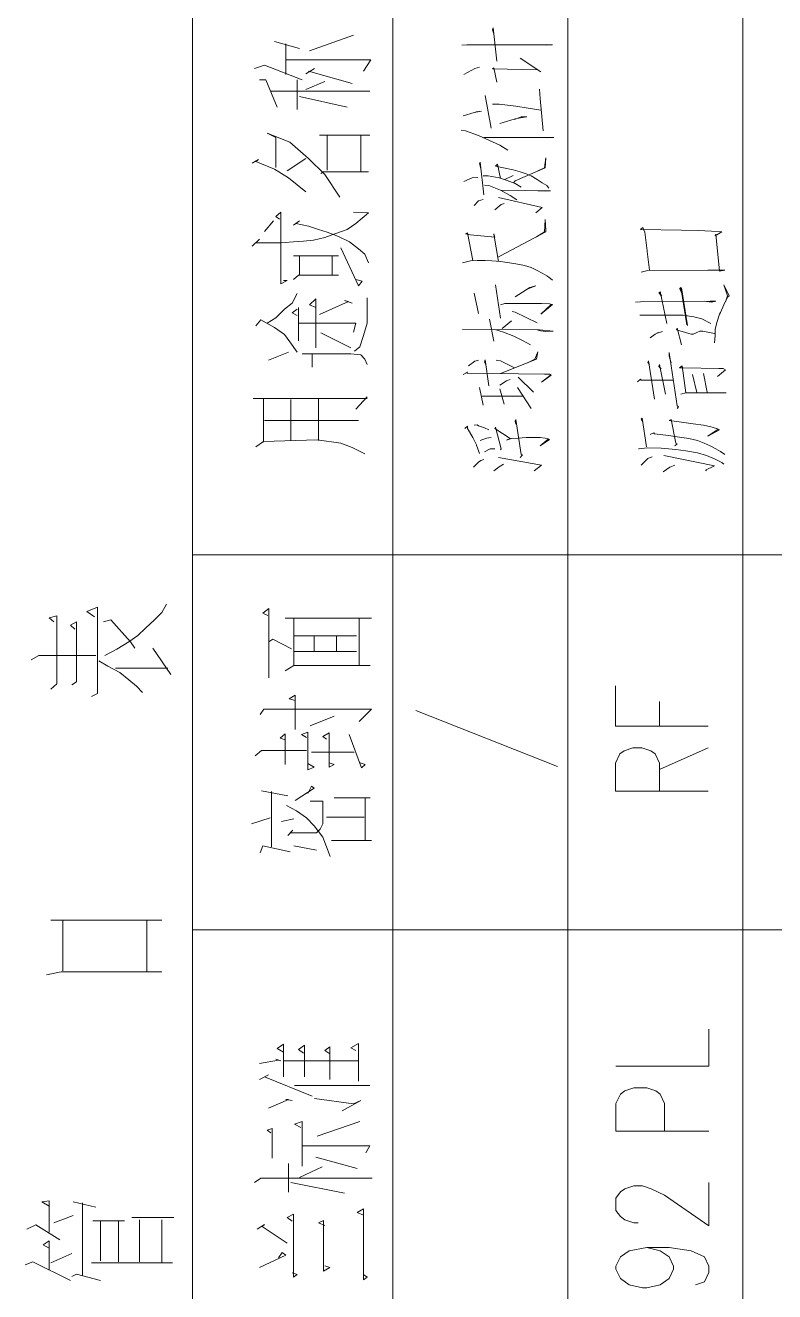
# Model space of a CAD drawing. Header units: millimetres. Extents: x 0 to 829, y 0 to 586.
# Drawn here: x 185.66 to 215.19, y 487.57 to 537.48 of the extents above; entities that cross this region are included whole.
import ezdxf

# ---------------------------------------------------------------- set-up
doc = ezdxf.new("R2010")
doc.units = ezdxf.units.MM

msp = doc.modelspace()

# ---------------------------------------------------------------- linework, layer by layer
at = {"color": 0, "lineweight": 0}
for points in [[(192.253306, 575.772139), (192.253306, 427.887694)], [(200.141417, 575.772139), (200.141417, 427.887694)], [(200.141417, 575.772139), (200.141417, 427.887694)], [(207.04175, 575.772139), (207.04175, 427.887694)], [(213.945611, 575.772139), (213.945611, 427.887694)], [(196.867639, 536.472694), (198.592722, 537.093583)], [(204.24775, 536.070528), (204.103111, 537.382861), (204.074889, 537.301722), (204.131333, 537.142972)], [(195.488278, 536.850167), (196.472528, 536.575)], [(195.932778, 535.541361), (195.932778, 536.747861)], [(202.864861, 536.698472), (203.065944, 536.716111), (206.4385, 536.716111), (206.209194, 536.698472), (205.919917, 536.716111)], [(195.932778, 536.126972), (199.284167, 536.126972), (198.987833, 535.678944)], [(204.24775, 535.245028), (204.131333, 535.809472), (204.074889, 535.770667), (205.863472, 535.728333), (205.976361, 535.647194), (205.1685, 536.194)], [(194.698056, 535.78125), (195.093167, 535.918833), (196.571306, 535.333222)], [(196.719472, 535.576639), (197.065194, 535.78125)], [(196.81825, 535.678944), (198.543333, 535.195639)], [(202.949528, 535.548417), (203.238806, 535.707167), (203.383444, 535.788306), (203.556306, 535.830639)], [(194.895611, 535.333222), (195.142556, 535.333222), (195.587056, 534.264306)], [(196.37375, 534.162), (196.37375, 535.333222)], [(196.719472, 534.95575), (197.460306, 535.266194)], [(195.340111, 534.885194), (199.234778, 534.885194)], [(196.472528, 534.677056), (198.345778, 534.264306)], [(204.014917, 533.428222), (203.785611, 534.719389)], [(206.064556, 533.325917), (205.948139, 534.599444), (205.919917, 534.962806)], [(202.921306, 533.911528), (203.351694, 534.052639), (203.640972, 534.094972), (203.411667, 534.073806)], [(204.074889, 534.377194), (204.332417, 534.377194), (204.995639, 534.296056), (205.486, 534.214917), (205.976361, 534.133778)], [(204.364167, 533.608139), (204.621694, 533.689278), (204.967417, 533.791583), (205.256694, 533.851556), (205.429556, 533.872722), (205.20025, 533.872722), (204.939194, 533.770417)], [(195.537667, 531.883056), (195.537667, 533.057806), (195.191944, 533.227139), (196.080944, 532.884944), (196.81825, 532.228778), (197.460306, 531.607889), (198.052972, 530.708306)], [(197.312139, 531.639639), (197.410917, 531.710194), (199.185389, 531.710194), (198.889056, 531.710194), (198.889056, 533.160111), (199.234778, 533.160111), (197.26275, 533.160111), (197.559083, 533.160111), (197.559083, 531.78075)], [(202.833111, 533.347083), (203.005972, 533.325917), (203.528083, 533.146), (203.813833, 533.004889), (204.364167, 532.761472), (204.678139, 532.560389)], [(203.729167, 533.064861), (206.494944, 533.064861), (206.237417, 533.043694), (206.004583, 533.064861)], [(194.599278, 532.055917), (194.846222, 532.1935), (194.747444, 532.122944), (195.488278, 531.8125), (196.031556, 531.470306), (196.719472, 530.916444)], [(195.982167, 531.745472), (196.719472, 532.228778)], [(203.729167, 530.803556), (203.584528, 532.094722), (203.556306, 532.03475), (203.61275, 531.833667)], [(204.910972, 531.286861), (204.967417, 531.350361), (206.149222, 531.872472), (206.177444, 532.257), (206.121, 531.872472), (205.863472, 531.752528)], [(203.700944, 531.551444), (203.902028, 531.551444), (204.332417, 531.470306), (204.649917, 531.368), (204.967417, 531.248056), (205.20025, 531.106944)], [(204.392389, 531.449139), (204.275972, 532.013583), (204.191306, 531.932444), (204.505278, 531.872472), (204.88275, 531.791333), (205.1685, 531.713722), (205.401333, 531.632583), (205.602417, 531.551444), (205.831722, 531.410333), (206.036333, 531.269222), (206.209194, 531.166917), (206.293861, 531.064611)], [(204.56525, 531.410333), (204.88275, 531.569083)], [(202.949528, 531.329194), (203.267028, 531.470306), (203.496333, 531.491472)], [(203.757389, 531.188083), (203.93025, 531.166917), (204.392389, 530.987), (204.766333, 530.782389), (205.027389, 530.602472)], [(203.351694, 530.380222), (203.528083, 530.560139), (203.700944, 530.623639)], [(205.775278, 530.098), (206.036333, 530.299083), (204.304194, 530.70125)], [(204.392389, 530.987), (206.353833, 530.965833), (206.177444, 530.944667), (205.863472, 530.965833)], [(194.599278, 528.778611), (194.895611, 529.053778), (194.747444, 528.916194), (195.735222, 528.916194), (196.229111, 528.951472), (196.620694, 528.983222), (197.015806, 529.0185), (197.460306, 529.120806), (197.855417, 529.261917), (198.345778, 529.43125), (198.6915, 529.674667), (199.185389, 530.087417), (198.592722, 530.122694)], [(195.834, 527.431), (195.982167, 527.431), (195.735222, 527.293417), (195.735222, 530.122694), (195.537667, 529.949833), (195.685833, 529.847528)], [(204.159556, 530.217944), (204.332417, 530.359056), (204.420611, 530.419028), (204.537028, 530.461361)], [(195.438889, 529.776972), (195.093167, 529.364222)], [(196.229111, 529.604111), (196.472528, 529.776972), (196.324361, 529.674667), (196.81825, 529.572361), (197.213361, 529.43125), (197.559083, 529.328944), (198.003583, 529.156083), (198.444556, 528.951472), (198.790278, 528.672778), (199.037222, 528.468167), (199.185389, 528.122444)], [(204.304194, 528.362333), (204.392389, 528.401139), (206.177444, 529.350111), (206.177444, 529.392444), (206.149222, 529.833417), (206.149222, 529.815778), (206.121, 529.350111), (205.8035, 529.149028)], [(203.29525, 528.221222), (203.094167, 529.311306), (203.005972, 529.268972), (203.210583, 529.230167), (204.159556, 529.127861), (204.131333, 529.268972), (204.131333, 529.251333), (204.304194, 528.178889)], [(209.938056, 527.755556), (210.195583, 527.815528), (212.562722, 527.836694), (212.647389, 527.836694), (213.225944, 527.836694), (213.021333, 527.797889), (212.880222, 529.251333), (212.848472, 529.187833), (213.109528, 529.350111), (212.707361, 529.371278), (212.18525, 529.392444), (211.522028, 529.410083), (209.909833, 529.43125), (209.9945, 529.512389), (210.082694, 529.328944), (210.167361, 528.602222), (210.167361, 528.563417), (210.255556, 527.836694)], [(198.6915, 527.466278), (198.938444, 527.395722), (198.790278, 527.222861), (198.098833, 528.708056)], [(196.229111, 527.466278), (196.423139, 527.639139), (198.003583, 527.639139), (197.756639, 527.639139), (197.756639, 528.397611), (198.003583, 528.397611), (196.229111, 528.397611), (196.472528, 528.397611), (196.472528, 527.639139)], [(202.893083, 528.118917), (203.210583, 528.200056), (203.468111, 528.221222), (203.785611, 528.221222), (204.046667, 528.200056), (204.392389, 528.178889), (204.649917, 528.140083), (204.910972, 528.09775), (205.140278, 528.058944), (205.341361, 528.020139), (205.602417, 527.939), (205.831722, 527.815528), (206.036333, 527.71675), (206.209194, 527.614444), (206.293861, 527.554472), (206.4385, 527.434528)], [(204.392389, 525.93875), (204.191306, 527.251083)], [(204.967417, 526.785417), (205.545972, 527.148778), (205.775278, 527.212278), (205.401333, 527.071167)], [(211.726639, 525.677694), (211.493806, 527.148778), (211.437361, 527.088806)], [(211.754861, 525.656528), (211.522028, 527.131139), (211.465583, 527.071167), (211.553778, 526.887722)], [(212.82025, 524.972139), (212.848472, 525.254361), (212.848472, 525.49425), (212.908444, 525.776472), (213.021333, 526.101028), (213.053083, 526.161), (213.194194, 526.464389), (213.338833, 526.767778), (213.398806, 526.82775), (213.194194, 527.251083), (213.338833, 526.82775), (213.254167, 526.584333)], [(195.191944, 525.741194), (195.537667, 525.949333), (195.883389, 526.291528), (196.179722, 526.534944), (196.37375, 526.912417)], [(197.114583, 524.774583), (197.114583, 526.707806), (196.867639, 526.464389), (197.114583, 526.362083)], [(197.26275, 526.086917), (198.395167, 526.601972), (198.247, 526.63725), (198.543333, 526.534944)], [(198.642111, 524.637), (198.839667, 524.809861), (198.987833, 525.257889), (199.136, 525.741194), (199.136, 526.743083)], [(203.528083, 526.122194), (203.351694, 526.930056)], [(209.705222, 526.566694), (209.909833, 526.584333), (212.647389, 526.6055), (212.880222, 526.6055), (212.707361, 526.566694), (212.418083, 526.6055)], [(210.947, 525.737667), (210.685944, 526.990028), (210.657722, 526.930056), (210.6295, 526.947694), (210.717694, 526.82775)], [(210.947, 525.737667), (210.685944, 526.990028), (210.657722, 526.930056), (210.745917, 526.806583)], [(196.37375, 526.291528), (196.179722, 526.153944), (196.37375, 526.051639)], [(196.423139, 525.04975), (196.423139, 526.362083), (196.423139, 525.741194), (198.6915, 525.741194), (198.592722, 525.395472)], [(204.392389, 526.464389), (204.56525, 526.524361), (206.004583, 526.524361), (206.322083, 526.503194), (206.4385, 526.485556), (205.976361, 526.101028), (206.382056, 526.485556)], [(204.854528, 526.203333), (204.967417, 526.182167), (205.831722, 525.758833)], [(209.881611, 526.062222), (210.947, 526.062222), (211.003444, 526.062222), (211.582, 526.062222), (212.012389, 525.998722), (212.329889, 525.917583), (212.675611, 525.737667)], [(194.747444, 525.638889), (194.945, 525.878778), (195.488278, 525.568333), (195.883389, 525.293167), (196.080944, 525.014472), (196.37375, 524.601722)], [(204.131333, 525.032111), (203.958472, 525.899944)], [(204.448833, 525.536583), (204.822778, 525.839972)], [(211.522028, 524.891), (211.349167, 525.554222), (211.320944, 525.476611), (211.811306, 525.3355), (211.8995, 525.314333), (211.984167, 525.314333), (212.128806, 525.374306), (212.245222, 525.434278), (212.358111, 525.434278), (212.82025, 525.3355)], [(197.312139, 525.360194), (198.493944, 524.774583)], [(202.893083, 525.49425), (205.919917, 525.476611), (206.466722, 525.434278), (206.177444, 525.413111), (205.863472, 525.455444)], [(204.159556, 525.49425), (204.505278, 525.395472), (204.910972, 525.233194), (205.284917, 525.04975), (205.574194, 524.891)], [(210.283778, 525.173222), (210.484861, 525.314333), (210.601278, 525.374306)], [(210.573056, 525.353139), (210.774139, 525.413111)], [(195.241333, 524.291278), (196.031556, 524.601722)], [(204.392389, 523.758583), (205.8035, 524.323028), (205.863472, 524.608778), (205.747056, 524.323028), (205.457778, 524.181917)], [(211.349167, 522.386278), (211.409139, 522.44625), (211.349167, 522.488583), (211.031667, 524.587611), (211.031667, 524.4465), (211.119861, 524.181917)], [(196.966417, 524.016111), (196.966417, 524.534694), (196.571306, 524.534694), (198.493944, 524.534694), (198.889056, 524.499417), (199.037222, 524.326556), (199.136, 524.118417)], [(203.122389, 524.061972), (203.383444, 524.245417), (203.528083, 524.284222)], [(203.93025, 523.275278), (203.785611, 524.305389), (203.757389, 524.203083), (203.813833, 524.121944)], [(204.219528, 524.284222), (204.392389, 524.263056), (204.939194, 523.980833)], [(210.456639, 522.749639), (210.227333, 524.263056), (210.195583, 524.203083), (210.255556, 524.104306)], [(210.890556, 522.950722), (210.657722, 524.121944), (210.6295, 524.040806), (210.717694, 523.942028)], [(211.694889, 522.993056), (211.553778, 524.061972), (211.437361, 523.980833), (211.582, 523.980833), (212.993111, 523.959667), (213.165972, 523.959667), (213.254167, 523.899694), (212.936667, 523.638639)], [(202.921306, 523.719778), (203.094167, 523.818556), (203.065944, 523.77975), (206.121, 523.740944), (206.322083, 523.740944), (206.382056, 523.698611), (206.004583, 523.416389), (206.353833, 523.698611)], [(205.690611, 523.031861), (205.083833, 523.617472)], [(211.955944, 523.719778), (212.128806, 523.014222)], [(212.530972, 523.031861), (212.389861, 523.758583)], [(203.556306, 523.215306), (203.700944, 522.50975)], [(204.364167, 523.296444), (204.621694, 523.476361), (204.766333, 523.518694)], [(204.537028, 522.548556), (204.364167, 523.155333)], [(205.602417, 522.386278), (205.055611, 523.215306)], [(209.793417, 523.437556), (209.909833, 523.536333), (209.938056, 523.497528), (211.176306, 523.497528)], [(195.043778, 521.04925), (195.043778, 522.774333), (194.648667, 522.774333), (199.136, 522.774333), (197.213361, 522.774333), (197.213361, 521.116278), (197.213361, 521.910028), (198.790278, 521.910028), (195.093167, 521.910028), (196.130333, 521.910028), (196.130333, 521.116278), (196.130333, 522.739056)], [(199.136, 522.841361), (198.6915, 522.358056)], [(205.284917, 522.873111), (203.669194, 522.873111)], [(211.493806, 522.950722), (211.694889, 522.993056), (212.245222, 522.993056), (212.562722, 522.993056), (213.282389, 522.993056), (213.13775, 522.993056), (212.848472, 522.993056)], [(202.97775, 521.599583), (203.094167, 521.680722), (203.094167, 521.599583), (203.29525, 521.236222), (203.439889, 520.954), (203.439889, 520.932833), (203.556306, 520.611806)], [(203.351694, 521.719528), (203.468111, 521.740694), (203.528083, 521.701889), (203.757389, 521.62075), (203.93025, 521.539611)], [(204.392389, 520.752917), (204.420611, 520.791722), (204.191306, 521.641917), (204.159556, 521.599583), (204.766333, 521.197417), (204.621694, 521.133917), (204.822778, 521.197417), (205.083833, 521.215056), (205.401333, 521.236222), (205.718833, 521.236222), (205.948139, 521.236222), (206.149222, 521.215056), (206.237417, 521.197417), (206.322083, 521.155083), (205.948139, 520.915194), (206.265639, 521.17625)], [(205.1685, 520.449528), (205.256694, 520.551833), (205.20025, 520.569472), (204.995639, 521.941778), (204.967417, 521.881806), (204.995639, 521.761861)], [(210.139139, 520.872861), (209.966278, 522.005278), (209.938056, 521.962944), (209.9945, 521.860639)], [(211.2645, 520.915194), (211.349167, 520.992806), (211.292722, 521.013972), (211.119861, 521.941778), (211.031667, 521.902972), (211.522028, 521.843), (211.984167, 521.783028), (212.389861, 521.719528), (212.735583, 521.641917), (212.936667, 521.578417), (213.021333, 521.539611), (212.562722, 521.296194), (212.964889, 521.560778), (212.908444, 521.599583)], [(194.747444, 520.876389), (195.043778, 521.081), (197.163972, 521.151556), (198.098833, 521.013972), (198.543333, 520.841111), (199.037222, 520.597694)], [(203.584528, 521.116278), (203.842056, 521.215056), (204.014917, 521.236222)], [(210.283778, 521.356167), (210.428417, 521.419667), (210.456639, 521.377333), (211.003444, 521.317361), (211.437361, 521.257389), (211.811306, 521.197417), (212.157028, 521.116278), (212.418083, 521.013972), (212.647389, 520.915194), (212.880222, 520.791722), (213.053083, 520.692944), (213.225944, 520.569472)], [(203.757389, 520.671778), (203.986694, 520.791722), (204.074889, 520.791722), (204.159556, 520.791722)], [(209.821639, 520.791722), (209.849861, 520.791722), (210.167361, 520.834056), (210.717694, 520.812889), (211.292722, 520.770556), (211.694889, 520.710583), (212.157028, 520.629444), (212.50275, 520.530667), (212.848472, 520.389556), (213.109528, 520.248444), (213.194194, 520.188472)], [(203.323472, 520.065), (203.528083, 520.266083), (203.61275, 520.329583), (203.729167, 520.368389)], [(204.131333, 519.923889), (204.332417, 520.086167), (204.505278, 520.188472)], [(205.718833, 519.923889), (206.004583, 520.146139), (204.304194, 520.449528)], [(209.938056, 520.146139), (210.195583, 520.410722), (210.283778, 520.449528), (210.368444, 520.470694)], [(210.802361, 519.885083), (211.063417, 520.065), (211.2645, 520.146139)], [(212.50275, 519.923889), (212.474528, 519.945056), (212.82025, 520.124972), (210.830583, 520.530667)], [(192.253306, 516.618361), (303.660528, 516.618361)], [(188.799611, 512.642556), (189.272333, 512.893028), (189.745056, 513.182306), (190.097833, 513.42925), (190.394167, 513.718528), (190.750472, 514.050139), (191.046806, 514.339417), (191.223194, 514.671028)], [(186.668833, 511.319639), (186.905194, 511.52425), (186.905194, 514.215944), (186.608861, 514.134806), (186.78525, 513.969)], [(188.266917, 511.026833), (188.503278, 511.153833), (188.503278, 514.547556), (188.087, 514.38175), (188.383333, 514.173611)], [(195.266028, 511.767667), (195.266028, 514.494639), (195.019083, 514.321778), (195.216639, 514.219472)], [(195.908083, 512.046361), (196.250278, 512.250972), (199.259472, 512.250972), (198.814972, 512.250972), (198.814972, 514.117167), (199.308861, 514.117167), (195.908083, 514.117167), (196.250278, 514.117167), (196.250278, 512.250972), (196.250278, 512.804833), (198.716194, 512.804833), (197.9295, 512.804833), (197.9295, 513.425722), (198.716194, 513.425722), (196.250278, 513.425722), (197.0405, 513.425722), (197.0405, 512.804833)], [(187.497861, 511.485444), (187.67425, 511.608917), (187.67425, 513.969), (187.437889, 513.845528), (187.614278, 513.679722)], [(188.739639, 513.969), (189.035972, 514.050139), (189.805028, 513.182306), (189.981417, 512.931833)], [(195.266028, 513.182306), (195.414194, 513.288139), (196.155028, 512.907139)], [(185.899778, 512.47675), (186.196111, 512.642556), (188.443306, 512.642556)], [(191.399583, 511.898194), (190.6905, 512.931833)], [(188.559722, 512.434417), (188.916028, 512.229806), (189.38875, 511.979333), (189.745056, 511.690056), (190.041389, 511.443111), (190.27775, 511.192639)], [(189.212361, 512.145139), (191.283167, 512.145139)], [(196.299667, 509.732139), (196.299667, 511.07975), (196.05625, 510.942167), (196.299667, 510.871611)], [(212.576833, 509.866194), (208.915, 509.866194), (208.915, 511.450167)], [(210.657722, 509.866194), (210.657722, 510.839861)], [(194.920306, 510.321278), (195.068472, 510.525889), (199.308861, 510.525889), (198.814972, 510.042583)], [(196.892333, 509.869722), (197.830722, 510.250722)], [(201.055111, 510.4765), (206.632528, 508.278694)], [(196.793556, 508.388056), (197.0405, 508.250472), (196.793556, 508.144639), (196.793556, 509.629833), (196.546611, 509.527528), (196.744167, 509.421694)], [(197.633167, 508.423333), (197.830722, 508.352778), (197.633167, 508.250472), (197.633167, 509.594556), (197.386222, 509.456972), (197.534389, 509.354667)], [(195.908083, 508.352778), (195.908083, 509.559278), (195.710528, 509.386417), (195.908083, 509.319389)], [(198.864361, 508.423333), (199.061917, 508.352778), (198.91375, 508.215194), (198.419861, 509.527528)], [(194.72275, 508.6985), (194.969694, 508.906639), (196.744167, 508.906639)], [(196.941722, 508.836083), (198.617417, 508.836083)], [(212.576833, 507.3015), (208.915, 507.3015), (208.915, 508.398639), (209.087861, 508.765528), (209.26425, 508.889), (209.609972, 509.008944), (209.959222, 509.008944), (210.308472, 508.889), (210.484861, 508.765528), (210.657722, 508.398639), (210.657722, 507.3015)], [(210.657722, 508.155222), (212.576833, 509.008944)], [(194.969694, 507.319139), (196.006861, 507.111)], [(195.364806, 505.11075), (195.364806, 507.283861)], [(196.299667, 506.938139), (197.0405, 507.421444), (196.941722, 507.492), (196.793556, 507.213306)], [(195.957472, 506.73), (196.349056, 506.525389), (196.744167, 506.246694), (197.0405, 505.93625), (197.386222, 505.488222), (197.682556, 504.72975)], [(196.006861, 505.558778), (196.204417, 505.763389), (196.105639, 505.661083), (197.139278, 505.661083), (197.287444, 505.798667), (197.386222, 506.006806), (197.386222, 506.902861), (196.892333, 506.902861)], [(197.731944, 505.350639), (199.308861, 505.350639), (199.061917, 505.350639), (199.061917, 507.040444), (199.259472, 507.040444), (197.830722, 507.040444), (198.963139, 507.040444)], [(194.574583, 506.006806), (195.315417, 506.246694)], [(195.759917, 506.109111), (196.250278, 506.214944)], [(197.534389, 506.281972), (199.012528, 506.281972)], [(194.920306, 504.867333), (195.019083, 505.1425), (196.105639, 504.902611)], [(196.250278, 505.1425), (197.139278, 504.969639)], [(186.492444, 500.055444), (187.081583, 500.182444), (191.046806, 500.182444), (190.454139, 500.182444), (190.454139, 502.210917), (191.046806, 502.210917), (186.668833, 502.210917), (187.141556, 502.210917), (187.141556, 500.22125)], [(192.253306, 501.829917), (303.660528, 501.829917)], [(208.939694, 496.460639), (212.601528, 496.460639), (212.601528, 497.924667)], [(195.834, 496.047889), (195.834, 497.324944), (195.587056, 497.152083), (195.834, 497.010972)], [(195.834, 496.668778), (198.790278, 496.668778), (198.790278, 495.875028), (198.790278, 497.356694), (198.493944, 497.183833), (198.6915, 497.081528)], [(196.670083, 496.047889), (196.670083, 497.289667), (196.423139, 497.116806), (196.620694, 496.979222)], [(197.657861, 495.942056), (197.657861, 497.219111), (197.460306, 497.081528), (197.657861, 496.943944)], [(194.895611, 496.562944), (195.636444, 496.700528), (195.537667, 496.735806), (195.735222, 496.668778)], [(194.895611, 495.942056), (195.241333, 496.114917), (195.093167, 496.047889), (196.966417, 495.285889)], [(196.274972, 495.702167), (199.234778, 495.702167)], [(212.601528, 493.895944), (208.939694, 493.895944), (208.939694, 494.996611), (209.112556, 495.359972), (209.288944, 495.483444), (209.638194, 495.606917), (210.160306, 495.606917), (210.509556, 495.483444), (210.682417, 495.359972), (210.858806, 494.996611), (210.858806, 493.895944)], [(195.241333, 494.802583), (196.031556, 495.148306), (195.932778, 495.148306), (196.179722, 495.113028)], [(198.148222, 494.700278), (198.889056, 495.113028), (198.592722, 494.975444), (197.065194, 495.183583)], [(196.571306, 492.527167), (196.571306, 494.287528), (196.274972, 494.181694), (196.521917, 494.044111)], [(197.163972, 493.698389), (198.839667, 494.287528)], [(195.3895, 492.837611), (195.3895, 494.008833), (195.191944, 493.941806), (195.340111, 493.8395)], [(196.571306, 493.320917), (199.234778, 493.320917), (199.086611, 493.04575)], [(196.031556, 491.49), (196.031556, 492.629472)], [(197.114583, 492.872889), (198.740889, 492.424861)], [(196.472528, 492.079139), (197.361528, 492.491889)], [(194.698056, 491.871), (194.945, 492.043861), (199.333556, 492.043861)], [(196.130333, 491.871), (198.247, 491.45825)], [(209.811056, 490.287028), (209.638194, 490.287028), (209.288944, 490.406972), (209.112556, 490.530444), (208.939694, 490.773861), (208.939694, 491.260694), (209.112556, 491.507639), (209.288944, 491.627583), (209.638194, 491.751056), (209.983917, 491.751056), (210.333167, 491.627583), (210.858806, 491.384167), (212.601528, 490.163556), (212.601528, 491.871)], [(186.608861, 489.913083), (186.608861, 491.154861), (186.312528, 491.116056), (186.608861, 490.95025)], [(187.554306, 491.116056), (188.443306, 490.907917)], [(187.910611, 488.216222), (187.910611, 491.073722)], [(196.179722, 488.318528), (196.37375, 488.247972), (196.229111, 488.145667), (196.229111, 490.629222), (195.982167, 490.491639), (196.179722, 490.354056)], [(198.987833, 488.247972), (199.136, 488.145667), (198.987833, 488.039833), (198.987833, 490.837361), (198.740889, 490.69625), (198.987833, 490.593944)], [(185.723389, 490.036556), (186.076167, 490.202361), (187.025139, 489.623806)], [(186.78525, 490.287028), (187.554306, 490.576306)], [(188.323361, 490.368167), (189.568667, 490.368167)], [(188.619694, 488.794778), (188.619694, 490.368167)], [(189.328778, 488.755972), (189.328778, 490.368167)], [(189.861472, 490.495167), (191.519528, 490.495167)], [(190.157806, 488.755972), (190.157806, 490.4105)], [(191.046806, 488.713639), (191.046806, 490.4105)], [(194.796833, 490.043611), (195.093167, 490.216472), (194.994389, 490.145917), (195.982167, 489.48975)], [(197.460306, 488.593694), (197.657861, 488.523139), (197.410917, 488.385556), (197.410917, 490.385806), (197.213361, 490.2835), (197.460306, 490.181194)], [(186.608861, 488.424361), (186.608861, 489.581472), (186.3725, 489.415667), (186.608861, 489.292194)], [(194.895611, 488.523139), (195.932778, 489.006444), (195.784611, 489.112278), (195.636444, 488.904139)], [(210.160306, 489.309833), (210.682417, 489.186361), (211.031667, 488.942944), (211.204528, 488.576056), (211.204528, 488.456111), (211.031667, 488.089222), (210.682417, 487.845806), (210.160306, 487.722333), (209.983917, 487.722333), (209.461806, 487.845806), (209.112556, 488.089222), (208.939694, 488.456111), (208.939694, 488.576056), (209.112556, 488.942944), (209.461806, 489.186361), (210.160306, 489.309833), (211.031667, 489.309833), (211.903028, 489.186361), (212.425139, 488.942944), (212.601528, 488.576056), (212.601528, 488.332639), (212.425139, 487.96575), (212.079417, 487.845806)], [(185.663417, 488.628972), (185.95975, 488.755972), (187.437889, 488.008083)], [(186.668833, 488.713639), (187.497861, 489.084056)], [(188.266917, 488.713639), (191.459556, 488.713639)], [(187.497861, 488.173889), (187.67425, 488.258556), (188.619694, 488.008083)]]:
    msp.add_lwpolyline(points, dxfattribs=at)

doc.saveas('drawing.dxf')
